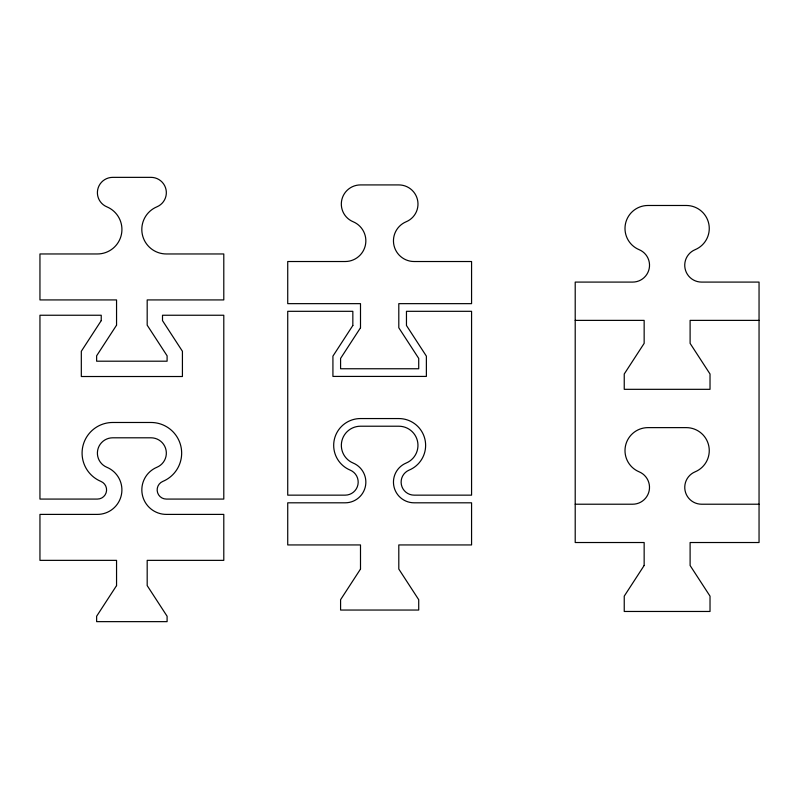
<?xml version="1.0" encoding="UTF-8"?>
<svg xmlns="http://www.w3.org/2000/svg" width="799" height="799" viewBox="0 0 799 799"><rect width="100%" height="100%" fill="white"/><g stroke="black" fill="none" stroke-linecap="round" stroke-linejoin="round"><path stroke-width="1.2" d="M575.21 320.379L644.154 320.379L644.154 343.36L624.239 374.002L624.239 389.323L710.021 389.323L710.021 374.002L690.106 343.36L690.106 320.379L759.05 320.379M575.21 504.219L632.658 504.219A16.849 16.849 0 0 0 639.14 471.819A22.981 22.981 0 0 1 647.979 427.625L686.281 427.625A22.981 22.981 0 0 1 695.12 471.819A16.849 16.849 0 0 0 701.602 504.219L759.05 504.219M101.233 320.629L81.318 351.27L81.318 376.519L182.422 376.519L182.422 351.27L162.507 320.629L162.507 315.245L223.79 315.245L223.79 499.075L166.342 499.075A9.188 9.188 0 0 1 162.806 481.407A30.642 30.642 0 0 0 151.021 422.481L112.719 422.481A30.642 30.642 0 0 0 100.934 481.407A9.188 9.188 0 0 1 97.398 499.075L39.95 499.075L39.95 315.245L101.233 315.245L101.233 320.629M116.554 325.173L96.629 355.815L96.629 361.198L167.101 361.198L167.101 355.815L147.186 325.173L147.186 299.925L223.79 299.925L223.79 253.962L166.342 253.962A24.509 24.509 0 0 1 156.914 206.821A15.321 15.321 0 0 0 151.021 177.358L112.719 177.358A15.321 15.321 0 0 0 106.826 206.821A24.509 24.509 0 0 1 97.398 253.962L39.95 253.962L39.95 299.925L116.554 299.925L116.554 325.173M116.554 585.607L96.629 616.249L96.629 621.642L167.101 621.642L167.101 616.249L147.186 585.607L147.186 560.359L223.79 560.359L223.79 514.396L166.342 514.396A24.509 24.509 0 0 1 156.914 467.265A15.321 15.321 0 0 0 151.021 437.802L112.719 437.802A15.321 15.321 0 0 0 106.826 467.265A24.509 24.509 0 0 1 97.398 514.396L39.95 514.396L39.95 560.359L116.554 560.359L116.554 585.607M352.838 325.493L332.923 356.134L332.923 376.419L426.376 376.419L426.376 356.134L406.461 325.493L406.461 311.31L471.57 311.31L471.57 495.15L414.122 495.15A13.024 13.024 0 0 1 409.118 470.112A26.806 26.806 0 0 0 398.801 418.556L360.499 418.556A26.806 26.806 0 0 0 350.192 470.112A13.024 13.024 0 0 1 345.178 495.15L287.73 495.15L287.73 311.31L352.838 311.31L352.838 325.493M360.499 327.77L340.584 358.411L340.584 368.758L418.716 368.758L418.716 358.411L398.801 327.77L398.801 303.65L471.57 303.65L471.57 261.523L414.122 261.523A20.684 20.684 0 0 1 406.172 221.752A19.146 19.146 0 0 0 398.801 184.919L360.499 184.919A19.146 19.146 0 0 0 353.138 221.752A20.684 20.684 0 0 1 345.178 261.523L287.73 261.523L287.73 303.65L360.499 303.65L360.499 327.77M360.499 569.058L340.584 599.699L340.584 610.046L418.716 610.046L418.716 599.699L398.801 569.058L398.801 544.938L471.57 544.938L471.57 502.811L414.122 502.811A20.684 20.684 0 0 1 406.172 463.04A19.146 19.146 0 0 0 398.801 426.217L360.499 426.217A19.146 19.146 0 0 0 353.138 463.04A20.684 20.684 0 0 1 345.178 502.811L287.73 502.811L287.73 544.938L360.499 544.938L360.499 569.058M644.154 565.502L624.239 596.144L624.239 611.465L710.021 611.465L710.021 596.144L690.106 565.502L690.106 542.521L759.05 542.521L759.05 282.087L701.602 282.087A16.849 16.849 0 0 1 695.12 249.678A22.981 22.981 0 0 0 686.281 205.483L647.979 205.483A22.981 22.981 0 0 0 639.14 249.678A16.849 16.849 0 0 1 632.658 282.087L575.21 282.087L575.21 542.521L644.154 542.521L644.154 565.502"/></g></svg>
